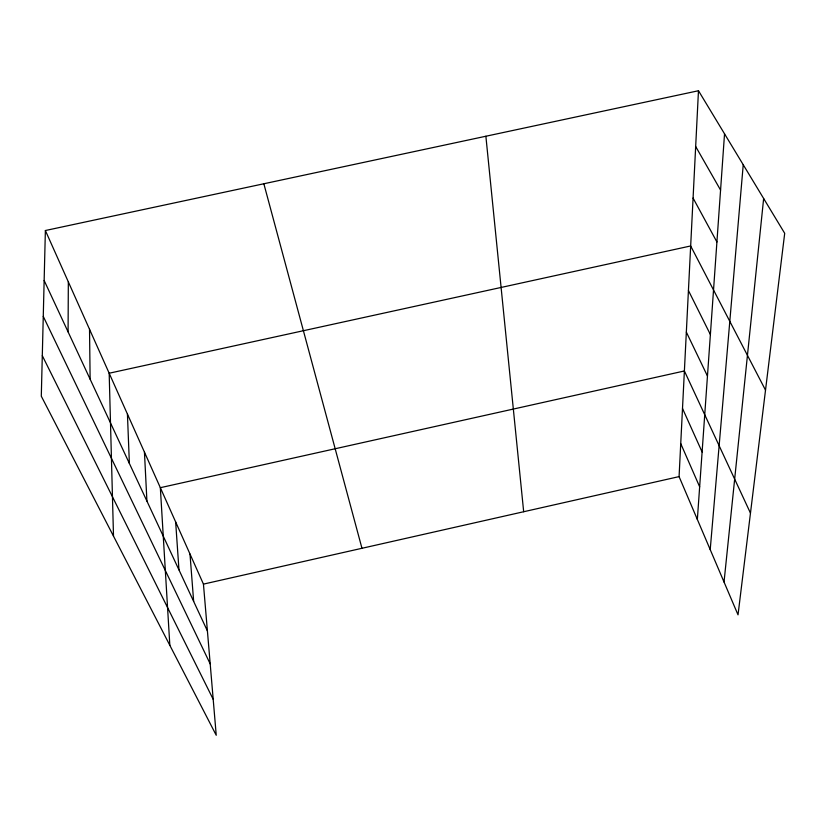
<?xml version="1.0" encoding="UTF-8"?>
<svg xmlns="http://www.w3.org/2000/svg" width="826" height="826" viewBox="0 0 826 826"><rect width="100%" height="100%" fill="white"/><g stroke="black" fill="none" stroke-linecap="round" stroke-linejoin="round"><path stroke-width="1.24" d="M68.083 331.876L68.331 281.852M45.378 230.526L41.3 396.201L216.236 735.264L203.444 584.116L45.378 230.526L698.476 90.736L784.7 233.314L738.031 614.843L679.075 476.612L698.476 90.736M697.351 519.461L724.536 133.833M710.215 549.62L743.235 164.746M724.03 582.02L763.647 198.508M203.444 584.116L679.075 476.612M695.668 146.491L720.571 190.083M693.076 198.075L716.916 241.966M765.516 390.14L690.67 245.962L109.177 373.228L113.503 536.136M688.43 290.525L710.391 334.561M42.302 355.676L213.201 699.333M686.344 332.093L707.459 376.036M43.262 316.41L210.196 663.887M44.15 280.499L207.398 630.919M750.473 513.122L684.393 370.967L160.337 487.691L169.836 645.323M682.503 408.457L702.11 451.977M680.738 443.603L699.653 486.803M263.845 183.764L361.964 548.288M485.874 136.238L523.674 511.738M189.99 554.019L193.656 601.411M175.649 521.949L178.974 569.888M144.447 452.142L146.914 501.072M127.431 414.084L129.372 463.417M89.528 329.275L90.127 379.186"/></g></svg>
